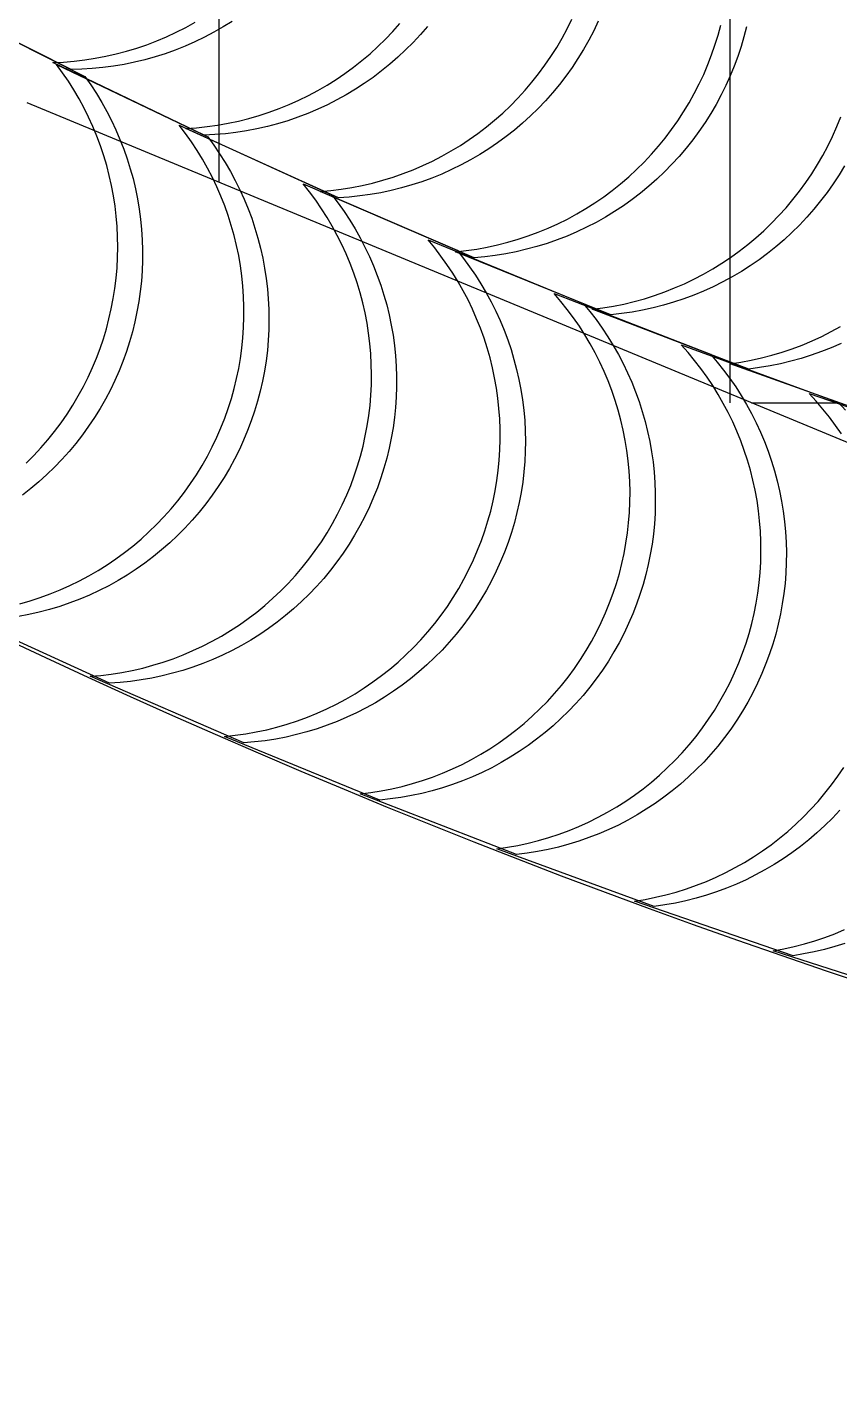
# Model space of a CAD drawing. Header units: metres. Extents: x -22.9 to 22.9, y -22.9 to 22.9.
# Drawn here: x -9.716 to -7.294, y -22.86 to -18.844 of the extents above; entities that cross this region are included whole.
import ezdxf

# ---------------------------------------------------------------- set-up
doc = ezdxf.new("R2010")
doc.units = ezdxf.units.M
for name, color, linetype in [('OBSERVED_CIRCULAR_SCAN', 3, 'Continuous'), ('SCAN_FOOTPRINTS', 5, 'Continuous'), ('TANK_BOUNDARY', 7, 'Continuous')]:
    doc.layers.add(name, color=color, linetype=linetype)

msp = doc.modelspace()

# ---------------------------------------------------------------- linework, layer by layer
at = {"layer": 'OBSERVED_CIRCULAR_SCAN'}
for p, q in [((-9.144, -17.4008), (-9.144, -19.3064)), ((-7.62, -18.1193), (-7.62, -19.8419)), ((-9.7163, -19.0693), (-6.6136, -20.3545)), ((-7.62, -19.8447), (-7.62, -19.9644)), ((-7.5553, -19.9644), (-7.2947, -19.9644))]:
    msp.add_line(p, q, dxfattribs=at)
at = {"layer": 'SCAN_FOOTPRINTS'}
for points in [[(-9.1039, -18.8272), (-9.1309, -18.8439), (-9.1585, -18.8597), (-9.1866, -18.8745), (-9.2153, -18.8883), (-9.2444, -18.9011), (-9.2739, -18.9129), (-9.3038, -18.9236), (-9.3341, -18.9332), (-9.3647, -18.9418), (-9.3956, -18.9492), (-9.4268, -18.9556), (-9.4581, -18.9609), (-9.4896, -18.9651), (-9.5213, -18.9681), (-9.553, -18.97), (-9.5848, -18.9708), (-10.031, -18.7452)], [(-9.9904, -18.7669), (-9.5437, -18.9915), (-9.5437, -18.9915), (-9.526, -19.0167), (-9.5092, -19.0425), (-9.4933, -19.0689), (-9.4783, -19.0958), (-9.4642, -19.1232), (-9.4511, -19.151), (-9.4389, -19.1793), (-9.4277, -19.208), (-9.4175, -19.237), (-9.4083, -19.2664), (-9.4, -19.2961), (-9.3929, -19.326), (-9.3867, -19.3562), (-9.3816, -19.3866), (-9.3775, -19.4171), (-9.3745, -19.4477), (-9.3725, -19.4785), (-9.3716, -19.5092), (-9.3717, -19.54), (-9.3729, -19.5708), (-9.3751, -19.6015), (-9.3784, -19.6321), (-9.3827, -19.6626), (-9.3881, -19.6929), (-9.3945, -19.7231), (-9.4019, -19.753), (-9.4103, -19.7826), (-9.4198, -19.8119), (-9.4302, -19.8408), (-9.4417, -19.8694), (-9.4541, -19.8976), (-9.4674, -19.9254), (-9.4822, -19.9535), (-9.498, -19.9811), (-9.5147, -20.0081), (-9.5324, -20.0345), (-9.551, -20.0603), (-9.5705, -20.0854), (-9.5908, -20.1098), (-9.6121, -20.1335), (-9.6341, -20.1564), (-9.6569, -20.1785), (-9.6805, -20.1998), (-9.7049, -20.2203), (-9.7299, -20.2398)], [(-8.5222, -18.8425), (-8.543, -18.8666), (-8.5646, -18.8899), (-8.587, -18.9124), (-8.6102, -18.9342), (-8.6342, -18.9551), (-8.6589, -18.9751), (-8.6842, -18.9943), (-8.7103, -19.0125), (-8.7369, -19.0298), (-8.7642, -19.0462), (-8.792, -19.0616), (-8.8203, -19.076), (-8.8492, -19.0894), (-8.8784, -19.1017), (-8.9081, -19.113), (-8.9382, -19.1233), (-8.9687, -19.1325), (-8.9994, -19.1406), (-9.0304, -19.1476), (-9.0616, -19.1536), (-9.093, -19.1584), (-9.1246, -19.1621), (-9.1563, -19.1647), (-9.188, -19.1661), (-9.6388, -18.9499), (-9.6388, -18.9499), (-9.6071, -18.9484), (-9.5754, -18.9458), (-9.5438, -18.9421), (-9.5124, -18.9373), (-9.4812, -18.9314), (-9.4502, -18.9243), (-9.4195, -18.9162), (-9.389, -18.907), (-9.3589, -18.8968), (-9.3292, -18.8854), (-9.3, -18.8731), (-9.2711, -18.8597), (-9.2428, -18.8453), (-9.215, -18.8299)], [(-8.0124, -18.8266), (-8.026, -18.8553), (-8.0407, -18.8835), (-8.0563, -18.9111), (-8.073, -18.9382), (-8.0905, -18.9647), (-8.109, -18.9906), (-8.1284, -19.0158), (-8.1487, -19.0402), (-8.1698, -19.064), (-8.1917, -19.087), (-8.2145, -19.1092), (-8.238, -19.1306), (-8.2622, -19.1511), (-8.2872, -19.1708), (-8.3128, -19.1896), (-8.3391, -19.2075), (-8.366, -19.2244), (-8.3935, -19.2403), (-8.4216, -19.2553), (-8.4501, -19.2693), (-8.4791, -19.2823), (-8.5086, -19.2942), (-8.5385, -19.3051), (-8.5687, -19.3149), (-8.5992, -19.3237), (-8.6301, -19.3314), (-8.6612, -19.3379), (-8.6925, -19.3434), (-8.724, -19.3478), (-8.7556, -19.351), (-8.7873, -19.3531), (-9.2425, -19.1463), (-9.2425, -19.1463), (-9.2108, -19.1442), (-9.1792, -19.1409), (-9.1477, -19.1365), (-9.1164, -19.1311), (-9.0853, -19.1245), (-9.0544, -19.1168), (-9.0239, -19.1081), (-8.9937, -19.0983), (-8.9638, -19.0874), (-8.9343, -19.0754), (-8.9053, -19.0625), (-8.8768, -19.0485), (-8.8487, -19.0335), (-8.8213, -19.0175), (-8.7943, -19.0006), (-8.7681, -18.9827), (-8.7424, -18.964), (-8.7174, -18.9443), (-8.6932, -18.9237), (-8.6697, -18.9024), (-8.6469, -18.8801), (-8.625, -18.8572), (-8.6039, -18.8334)], [(-7.5706, -18.8432), (-7.5782, -18.873), (-7.5869, -18.9026), (-7.5966, -18.9318), (-7.6073, -18.9607), (-7.619, -18.9892), (-7.632, -19.0181), (-7.6461, -19.0466), (-7.6612, -19.0746), (-7.6772, -19.1021), (-7.6942, -19.1289), (-7.7122, -19.1552), (-7.731, -19.1807), (-7.7508, -19.2056), (-7.7714, -19.2298), (-7.7929, -19.2533), (-7.8152, -19.276), (-7.8382, -19.2978), (-7.862, -19.3189), (-7.8866, -19.3391), (-7.9118, -19.3584), (-7.9377, -19.3768), (-7.9643, -19.3943), (-7.9914, -19.4108), (-8.0192, -19.4264), (-8.0474, -19.4409), (-8.0762, -19.4545), (-8.1054, -19.4671), (-8.135, -19.4786), (-8.165, -19.489), (-8.1954, -19.4984), (-8.2261, -19.5067), (-8.257, -19.5139), (-8.2882, -19.52), (-8.3196, -19.5251), (-8.3511, -19.529), (-8.3828, -19.5318), (-8.8422, -19.3344), (-8.8422, -19.3344), (-8.8105, -19.3316), (-8.779, -19.3277), (-8.7476, -19.3227), (-8.7164, -19.3166), (-8.6855, -19.3094), (-8.6548, -19.3011), (-8.6244, -19.2917), (-8.5944, -19.2812), (-8.5648, -19.2697), (-8.5356, -19.2572), (-8.5068, -19.2436), (-8.4786, -19.229), (-8.4509, -19.2135), (-8.4237, -19.1969), (-8.3972, -19.1795), (-8.3712, -19.161), (-8.346, -19.1417), (-8.3215, -19.1215), (-8.2976, -19.1005), (-8.2746, -19.0786), (-8.2523, -19.056), (-8.2308, -19.0325), (-8.2102, -19.0083), (-8.1905, -18.9834), (-8.1716, -18.9578), (-8.1536, -18.9316), (-8.1366, -18.9047), (-8.1206, -18.8773), (-8.1055, -18.8493), (-8.0914, -18.8208)], [(-7.2782, -19.2577), (-7.2946, -19.2849), (-7.312, -19.3115), (-7.3303, -19.3374), (-7.3496, -19.3627), (-7.3697, -19.3873), (-7.3906, -19.4112), (-7.4124, -19.4344), (-7.4351, -19.4567), (-7.4584, -19.4783), (-7.4826, -19.499), (-7.5074, -19.5188), (-7.5329, -19.5377), (-7.5591, -19.5558), (-7.5859, -19.5729), (-7.6133, -19.589), (-7.6412, -19.6041), (-7.6697, -19.6183), (-7.6986, -19.6315), (-7.728, -19.6436), (-7.7578, -19.6547), (-7.788, -19.6647), (-7.8185, -19.6736), (-7.8493, -19.6815), (-7.8803, -19.6882), (-7.9116, -19.6939), (-7.9431, -19.6985), (-7.9747, -19.7019), (-8.4381, -19.5142), (-8.4381, -19.5142), (-8.4065, -19.5107), (-8.375, -19.5062), (-8.3437, -19.5005), (-8.3127, -19.4937), (-8.2819, -19.4859), (-8.2514, -19.4769), (-8.2212, -19.4669), (-8.1914, -19.4558), (-8.162, -19.4437), (-8.1331, -19.4306), (-8.1046, -19.4164), (-8.0767, -19.4013), (-8.0493, -19.3851), (-8.0225, -19.368), (-7.9963, -19.35), (-7.9708, -19.3311), (-7.946, -19.3112), (-7.9218, -19.2905), (-7.8985, -19.269), (-7.8759, -19.2466), (-7.8541, -19.2235), (-7.8331, -19.1996), (-7.813, -19.175), (-7.7938, -19.1497), (-7.7754, -19.1237), (-7.758, -19.0971), (-7.7416, -19.0699), (-7.7261, -19.0422), (-7.7116, -19.0139), (-7.6981, -18.9851), (-7.6857, -18.9558), (-7.6746, -18.9271), (-7.6645, -18.898), (-7.6555, -18.8686), (-7.6474, -18.8389)], [(-9.7184, -20.1443), (-9.696, -20.1218), (-9.6744, -20.0985), (-9.6536, -20.0744), (-9.6337, -20.0496), (-9.6147, -20.0241), (-9.5966, -19.998), (-9.5795, -19.9712), (-9.5633, -19.9439), (-9.548, -19.916), (-9.5338, -19.8876), (-9.521, -19.8596), (-9.5091, -19.8312), (-9.4982, -19.8023), (-9.4883, -19.7732), (-9.4794, -19.7437), (-9.4716, -19.7139), (-9.4647, -19.6839), (-9.4589, -19.6537), (-9.4541, -19.6233), (-9.4504, -19.5927), (-9.4477, -19.562), (-9.446, -19.5313), (-9.4455, -19.5005), (-9.4459, -19.4697), (-9.4474, -19.4389), (-9.45, -19.4082), (-9.4536, -19.3777), (-9.4583, -19.3472), (-9.464, -19.317), (-9.4707, -19.2869), (-9.4785, -19.2571), (-9.4873, -19.2276), (-9.497, -19.1984), (-9.5078, -19.1696), (-9.5196, -19.1411), (-9.5323, -19.1131), (-9.546, -19.0855), (-9.5606, -19.0584), (-9.5761, -19.0318), (-9.5925, -19.0057), (-9.6098, -18.9802), (-9.628, -18.9554), (-9.1771, -19.1714), (-9.1771, -19.1714), (-9.1589, -19.1963), (-9.1416, -19.2217), (-9.1252, -19.2478), (-9.1096, -19.2744), (-9.095, -19.3015), (-9.0814, -19.3291), (-9.0686, -19.3571), (-9.0569, -19.3856), (-9.0461, -19.4144), (-9.0363, -19.4436), (-9.0276, -19.4731), (-9.0198, -19.5029), (-9.0131, -19.533), (-9.0074, -19.5632), (-9.0027, -19.5937), (-8.9991, -19.6243), (-8.9965, -19.6549), (-8.995, -19.6857), (-8.9945, -19.7165), (-8.9951, -19.7473), (-8.9968, -19.778), (-8.9994, -19.8087), (-9.0032, -19.8393), (-9.008, -19.8697), (-9.0138, -19.8999), (-9.0206, -19.9299), (-9.0285, -19.9597), (-9.0374, -19.9892), (-9.0473, -20.0184), (-9.0582, -20.0472), (-9.07, -20.0756), (-9.0829, -20.1036), (-9.0971, -20.132), (-9.1123, -20.1599), (-9.1285, -20.1872), (-9.1457, -20.214), (-9.1638, -20.2401), (-9.1828, -20.2656), (-9.2027, -20.2904), (-9.2235, -20.3145), (-9.245, -20.3378), (-9.2675, -20.3603), (-9.2906, -20.3821), (-9.3146, -20.403), (-9.3392, -20.423), (-9.3646, -20.4422), (-9.3906, -20.4605), (-9.4173, -20.4778), (-9.4445, -20.4942), (-9.4723, -20.5096), (-9.5006, -20.524), (-9.5295, -20.5374), (-9.5587, -20.5498), (-9.5884, -20.5611), (-9.6185, -20.5714), (-9.6489, -20.5806), (-9.6797, -20.5887), (-9.7107, -20.5958), (-9.7419, -20.6017)], [(-7.2885, -19.7874), (-7.3177, -19.8001), (-7.3472, -19.8118), (-7.3772, -19.8224), (-7.4075, -19.832), (-7.4381, -19.8405), (-7.469, -19.8479), (-7.5002, -19.8542), (-7.5315, -19.8595), (-7.5631, -19.8636), (-8.0303, -19.6855), (-8.0303, -19.6855), (-7.9988, -19.6814), (-7.9674, -19.6762), (-7.9362, -19.6699), (-7.9053, -19.6625), (-7.8747, -19.654), (-7.8444, -19.6444), (-7.8144, -19.6337), (-7.7849, -19.6221), (-7.7558, -19.6093), (-7.7271, -19.5956), (-7.699, -19.5808), (-7.6713, -19.5651), (-7.6443, -19.5484), (-7.6179, -19.5307), (-7.5921, -19.5122), (-7.5669, -19.4927), (-7.5425, -19.4723), (-7.5188, -19.4512), (-7.4959, -19.4291), (-7.4738, -19.4063), (-7.4524, -19.3827), (-7.432, -19.3584), (-7.4124, -19.3334), (-7.3937, -19.3077), (-7.3759, -19.2813), (-7.3591, -19.2544), (-7.3432, -19.2268), (-7.3283, -19.1988), (-7.3144, -19.1702), (-7.3015, -19.1411), (-7.2897, -19.1116)], [(-9.7373, -20.5636), (-9.7067, -20.5549), (-9.6765, -20.5451), (-9.6466, -20.5342), (-9.6171, -20.5223), (-9.5881, -20.5094), (-9.5596, -20.4954), (-9.5315, -20.4805), (-9.504, -20.4645), (-9.4771, -20.4476), (-9.4508, -20.4298), (-9.4251, -20.411), (-9.4001, -20.3914), (-9.3758, -20.3709), (-9.3523, -20.3495), (-9.3295, -20.3273), (-9.3076, -20.3044), (-9.2864, -20.2806), (-9.2661, -20.2562), (-9.2467, -20.231), (-9.2282, -20.2052), (-9.2106, -20.1787), (-9.194, -20.1516), (-9.1783, -20.1239), (-9.1636, -20.0958), (-9.1499, -20.0671), (-9.1376, -20.0388), (-9.1263, -20.0102), (-9.116, -19.9812), (-9.1067, -19.9518), (-9.0983, -19.9222), (-9.091, -19.8923), (-9.0848, -19.8621), (-9.0795, -19.8318), (-9.0753, -19.8013), (-9.0722, -19.7706), (-9.0701, -19.7399), (-9.069, -19.7092), (-9.069, -19.6784), (-9.0701, -19.6476), (-9.0722, -19.6169), (-9.0754, -19.5862), (-9.0796, -19.5557), (-9.0848, -19.5254), (-9.0911, -19.4952), (-9.0984, -19.4653), (-9.1068, -19.4357), (-9.1161, -19.4063), (-9.1264, -19.3773), (-9.1377, -19.3487), (-9.15, -19.3205), (-9.1633, -19.2927), (-9.1775, -19.2653), (-9.1926, -19.2385), (-9.2087, -19.2122), (-9.2256, -19.1865), (-9.2434, -19.1614), (-9.262, -19.1369), (-8.807, -19.3442), (-8.807, -19.3442), (-8.7884, -19.3687), (-8.7706, -19.3938), (-8.7537, -19.4195), (-8.7376, -19.4458), (-8.7225, -19.4727), (-8.7083, -19.5), (-8.695, -19.5278), (-8.6828, -19.556), (-8.6714, -19.5846), (-8.6611, -19.6137), (-8.6518, -19.643), (-8.6434, -19.6726), (-8.6361, -19.7026), (-8.6298, -19.7327), (-8.6246, -19.763), (-8.6204, -19.7935), (-8.6172, -19.8242), (-8.6151, -19.8549), (-8.614, -19.8857), (-8.614, -19.9165), (-8.6151, -19.9472), (-8.6172, -19.978), (-8.6203, -20.0086), (-8.6245, -20.0391), (-8.6298, -20.0694), (-8.636, -20.0996), (-8.6433, -20.1295), (-8.6517, -20.1592), (-8.661, -20.1885), (-8.6713, -20.2175), (-8.6826, -20.2461), (-8.6949, -20.2744), (-8.7086, -20.3031), (-8.7233, -20.3313), (-8.739, -20.3589), (-8.7556, -20.386), (-8.7732, -20.4125), (-8.7917, -20.4383), (-8.8111, -20.4635), (-8.8314, -20.4879), (-8.8526, -20.5117), (-8.8745, -20.5346), (-8.8973, -20.5568), (-8.9209, -20.5782), (-8.9451, -20.5987), (-8.9701, -20.6184), (-8.9958, -20.6371), (-9.0221, -20.6549), (-9.049, -20.6718), (-9.0765, -20.6878), (-9.1046, -20.7027), (-9.1331, -20.7167), (-9.1621, -20.7296), (-9.1916, -20.7415), (-9.2215, -20.7524), (-9.2517, -20.7622), (-9.2823, -20.7709), (-9.3132, -20.7785), (-9.3443, -20.7851), (-9.3756, -20.7905), (-9.4071, -20.7949), (-9.4387, -20.7981), (-9.4704, -20.8002), (-9.9254, -20.5929)], [(-7.1482, -20.0166), (-7.619, -19.8483), (-7.619, -19.8483), (-7.5876, -19.8436), (-7.5563, -19.8377), (-7.5253, -19.8307), (-7.4946, -19.8227), (-7.4641, -19.8135), (-7.434, -19.8033), (-7.4043, -19.7921), (-7.375, -19.7798), (-7.3461, -19.7664), (-7.3178, -19.7521), (-7.2899, -19.7367)], [(-7.2926, -21.1793), (-7.3145, -21.2024), (-7.3371, -21.2247), (-7.3605, -21.2462), (-7.3846, -21.2669), (-7.4095, -21.2867), (-7.435, -21.3056), (-7.4612, -21.3236), (-7.4881, -21.3407), (-7.5155, -21.3568), (-7.5434, -21.3719), (-7.5719, -21.3861), (-7.6008, -21.3992), (-7.6302, -21.4113), (-7.66, -21.4223), (-7.6902, -21.4323), (-7.7207, -21.4412), (-7.7515, -21.449), (-7.7826, -21.4558), (-7.8139, -21.4614), (-7.8454, -21.4659), (-8.3149, -21.2942), (-8.3149, -21.2942), (-8.2835, -21.2896), (-8.2522, -21.284), (-8.2211, -21.2773), (-8.1903, -21.2694), (-8.1598, -21.2605), (-8.1296, -21.2506), (-8.0998, -21.2395), (-8.0704, -21.2274), (-8.0415, -21.2143), (-8.013, -21.2002), (-7.985, -21.185), (-7.9576, -21.1689), (-7.9308, -21.1519), (-7.9046, -21.1339), (-7.8791, -21.115), (-7.8542, -21.0951), (-7.8301, -21.0745), (-7.8067, -21.053), (-7.784, -21.0306), (-7.7622, -21.0075), (-7.7412, -20.9837), (-7.7211, -20.9591), (-7.7018, -20.9338), (-7.6835, -20.9078), (-7.666, -20.8813), (-7.6496, -20.8541), (-7.6341, -20.8263), (-7.6195, -20.798), (-7.606, -20.7693), (-7.5935, -20.74), (-7.5821, -20.7104), (-7.572, -20.6813), (-7.5629, -20.6519), (-7.5549, -20.6222), (-7.5478, -20.5922), (-7.5418, -20.562), (-7.5368, -20.5316), (-7.5329, -20.501), (-7.53, -20.4704), (-7.5281, -20.4397), (-7.5274, -20.4089), (-7.5276, -20.3781), (-7.5289, -20.3473), (-7.5313, -20.3166), (-7.5347, -20.286), (-7.5392, -20.2555), (-7.5447, -20.2252), (-7.5512, -20.1952), (-7.5588, -20.1653), (-7.5674, -20.1357), (-7.577, -20.1065), (-7.5875, -20.0775), (-7.5991, -20.049), (-7.6116, -20.0209), (-7.6251, -19.9932), (-7.6396, -19.966), (-7.6549, -19.9393), (-7.6712, -19.9131), (-7.6883, -19.8876), (-7.7063, -19.8626), (-7.7251, -19.8382), (-7.7448, -19.8145), (-7.7653, -19.7915), (-7.2957, -19.9633), (-7.2957, -19.9633), (-7.2752, -19.9863)], [(-7.2871, -20.0569), (-7.3048, -20.0316), (-7.3232, -20.007), (-7.3426, -19.983), (-7.3627, -19.9597), (-7.3836, -19.9371), (-6.9108, -20.0998)], [(-7.277, -21.5761), (-7.3074, -21.5856), (-7.338, -21.594), (-7.3689, -21.6013), (-7.4001, -21.6076), (-7.4315, -21.6127), (-7.9043, -21.45), (-7.9043, -21.45), (-7.8729, -21.4449), (-7.8417, -21.4386), (-7.8108, -21.4313), (-7.7801, -21.4229), (-7.7498, -21.4134), (-7.7198, -21.4028), (-7.6902, -21.3912), (-7.6611, -21.3786), (-7.6324, -21.3649), (-7.6042, -21.3502), (-7.5765, -21.3345), (-7.5494, -21.3179), (-7.523, -21.3003), (-7.4971, -21.2818), (-7.4719, -21.2624), (-7.4475, -21.2422), (-7.4237, -21.221), (-7.4007, -21.1991), (-7.3785, -21.1763), (-7.3571, -21.1528), (-7.3366, -21.1285), (-7.317, -21.1036), (-7.2982, -21.0779), (-7.2803, -21.0516)], [(-7.0148, -21.7515), (-7.4907, -21.5979), (-7.4907, -21.5979), (-7.4594, -21.5922), (-7.4284, -21.5853), (-7.3976, -21.5774), (-7.3671, -21.5684), (-7.3369, -21.5583), (-7.3072, -21.5472), (-7.2778, -21.535)]]:
    msp.add_lwpolyline(points, dxfattribs=at)
for points in [[(-8.4337, -19.5098), (-8.4146, -19.534), (-8.3963, -19.5588), (-8.3789, -19.5841), (-8.3624, -19.6101), (-8.3468, -19.6367), (-8.332, -19.6637), (-8.3182, -19.6912), (-8.3054, -19.7192), (-8.2935, -19.7476), (-8.2826, -19.7764), (-8.2727, -19.8056), (-8.2639, -19.8351), (-8.256, -19.8648), (-8.2491, -19.8949), (-8.2433, -19.9251), (-8.2385, -19.9555), (-8.2347, -19.9861), (-8.232, -20.0168), (-8.2304, -20.0475), (-8.2298, -20.0783), (-8.2302, -20.1091), (-8.2318, -20.1398), (-8.2343, -20.1705), (-8.2379, -20.2011), (-8.2426, -20.2315), (-8.2483, -20.2618), (-8.255, -20.2919), (-8.2627, -20.3217), (-8.2715, -20.3512), (-8.2813, -20.3804), (-8.292, -20.4092), (-8.3038, -20.4377), (-8.3169, -20.4666), (-8.3311, -20.4951), (-8.3462, -20.5231), (-8.3623, -20.5504), (-8.3794, -20.5773), (-8.3974, -20.6034), (-8.4163, -20.629), (-8.4362, -20.6538), (-8.4568, -20.678), (-8.4784, -20.7014), (-8.5007, -20.724), (-8.5238, -20.7458), (-8.5477, -20.7668), (-8.5723, -20.7869), (-8.5976, -20.8061), (-8.6236, -20.8245), (-8.6502, -20.8419), (-8.6773, -20.8584), (-8.7051, -20.8738), (-8.7334, -20.8883), (-8.7622, -20.9018), (-8.7914, -20.9143), (-8.8211, -20.9257), (-8.8511, -20.9361), (-8.8815, -20.9454), (-8.9122, -20.9536), (-8.9432, -20.9608), (-8.9744, -20.9668), (-9.0058, -20.9718), (-9.0373, -20.9756), (-9.069, -20.9783), (-9.5279, -20.7798), (-9.5279, -20.7798), (-9.4962, -20.7771), (-9.4647, -20.7732), (-9.4333, -20.7683), (-9.4021, -20.7623), (-9.3711, -20.7551), (-9.3404, -20.7469), (-9.31, -20.7376), (-9.28, -20.7272), (-9.2503, -20.7158), (-9.2211, -20.7033), (-9.1923, -20.6898), (-9.164, -20.6753), (-9.1362, -20.6598), (-9.1091, -20.6434), (-9.0825, -20.626), (-9.0565, -20.6076), (-9.0312, -20.5884), (-9.0066, -20.5682), (-8.9827, -20.5473), (-8.9596, -20.5254), (-8.9373, -20.5028), (-8.9157, -20.4794), (-8.8951, -20.4553), (-8.8752, -20.4305), (-8.8563, -20.4049), (-8.8383, -20.3787), (-8.8212, -20.3519), (-8.8051, -20.3245), (-8.79, -20.2966), (-8.7758, -20.2681), (-8.7627, -20.2392), (-8.7509, -20.2107), (-8.7402, -20.1819), (-8.7304, -20.1526), (-8.7216, -20.1231), (-8.7139, -20.0933), (-8.7072, -20.0633), (-8.7015, -20.033), (-8.6968, -20.0026), (-8.6932, -19.972), (-8.6907, -19.9413), (-8.6891, -19.9106), (-8.6887, -19.8798), (-8.6893, -19.849), (-8.6909, -19.8182), (-8.6936, -19.7876), (-8.6974, -19.757), (-8.7022, -19.7266), (-8.708, -19.6963), (-8.7149, -19.6663), (-8.7227, -19.6365), (-8.7316, -19.6071), (-8.7415, -19.5779), (-8.7524, -19.5491), (-8.7643, -19.5207), (-8.7771, -19.4927), (-8.7909, -19.4652), (-8.8057, -19.4381), (-8.8213, -19.4116), (-8.8378, -19.3856), (-8.8552, -19.3602), (-8.8735, -19.3354), (-8.8926, -19.3113), (-8.4337, -19.5098)], [(-8.0573, -19.6683), (-8.0377, -19.692), (-8.019, -19.7165), (-8.0011, -19.7415), (-7.9841, -19.7672), (-7.9679, -19.7934), (-7.9527, -19.8202), (-7.9384, -19.8474), (-7.925, -19.8752), (-7.9126, -19.9033), (-7.9011, -19.9319), (-7.8907, -19.9609), (-7.8812, -19.9902), (-7.8728, -20.0198), (-7.8653, -20.0497), (-7.8589, -20.0798), (-7.8535, -20.1101), (-7.8492, -20.1406), (-7.8459, -20.1712), (-7.8437, -20.2019), (-7.8425, -20.2327), (-7.8424, -20.2635), (-7.8433, -20.2943), (-7.8452, -20.325), (-7.8483, -20.3557), (-7.8523, -20.3862), (-7.8574, -20.4165), (-7.8636, -20.4467), (-7.8708, -20.4767), (-7.879, -20.5063), (-7.8882, -20.5357), (-7.8984, -20.5648), (-7.9096, -20.5935), (-7.9221, -20.6227), (-7.9357, -20.6514), (-7.9503, -20.6796), (-7.9659, -20.7073), (-7.9825, -20.7345), (-8, -20.761), (-8.0184, -20.7869), (-8.0378, -20.8121), (-8.058, -20.8366), (-8.0791, -20.8604), (-8.101, -20.8835), (-8.1237, -20.9057), (-8.1471, -20.9272), (-8.1713, -20.9478), (-8.1963, -20.9675), (-8.2219, -20.9863), (-8.2481, -21.0042), (-8.275, -21.0212), (-8.3024, -21.0372), (-8.3304, -21.0523), (-8.359, -21.0663), (-8.3879, -21.0794), (-8.4174, -21.0914), (-8.4472, -21.1023), (-8.4774, -21.1122), (-8.508, -21.121), (-8.5388, -21.1287), (-8.5699, -21.1354), (-8.6012, -21.1409), (-8.6327, -21.1454), (-8.6643, -21.1487), (-9.1269, -20.959), (-9.1269, -20.959), (-9.0953, -20.9557), (-9.0638, -20.9512), (-9.0325, -20.9457), (-9.0014, -20.9391), (-8.9706, -20.9313), (-8.9401, -20.9225), (-8.9099, -20.9126), (-8.88, -20.9017), (-8.8506, -20.8897), (-8.8216, -20.8767), (-8.7931, -20.8626), (-8.7651, -20.8476), (-8.7376, -20.8316), (-8.7107, -20.8146), (-8.6845, -20.7966), (-8.6589, -20.7778), (-8.634, -20.7581), (-8.6097, -20.7375), (-8.5863, -20.7161), (-8.5636, -20.6938), (-8.5417, -20.6708), (-8.5206, -20.647), (-8.5004, -20.6224), (-8.4811, -20.5972), (-8.4626, -20.5713), (-8.4451, -20.5448), (-8.4286, -20.5176), (-8.413, -20.4899), (-8.3984, -20.4617), (-8.3848, -20.433), (-8.3722, -20.4038), (-8.361, -20.3751), (-8.3508, -20.3461), (-8.3416, -20.3167), (-8.3334, -20.287), (-8.3262, -20.257), (-8.3201, -20.2269), (-8.315, -20.1965), (-8.3109, -20.166), (-8.3079, -20.1353), (-8.3059, -20.1046), (-8.305, -20.0738), (-8.3051, -20.043), (-8.3063, -20.0123), (-8.3086, -19.9815), (-8.3118, -19.9509), (-8.3162, -19.9204), (-8.3216, -19.8901), (-8.328, -19.86), (-8.3354, -19.8301), (-8.3439, -19.8005), (-8.3533, -19.7712), (-8.3638, -19.7423), (-8.3752, -19.7137), (-8.3876, -19.6855), (-8.401, -19.6577), (-8.4153, -19.6305), (-8.4306, -19.6037), (-8.4467, -19.5775), (-8.4637, -19.5518), (-8.4816, -19.5268), (-8.5004, -19.5024), (-8.5199, -19.4786), (-8.0573, -19.6683)], [(-7.6779, -19.8194), (-7.6579, -19.8428), (-7.6387, -19.8669), (-7.6203, -19.8916), (-7.6028, -19.9169), (-7.5862, -19.9428), (-7.5704, -19.9693), (-7.5556, -19.9963), (-7.5417, -20.0238), (-7.5287, -20.0517), (-7.5167, -20.0801), (-7.5057, -20.1088), (-7.4957, -20.1379), (-7.4867, -20.1674), (-7.4787, -20.1971), (-7.4717, -20.2271), (-7.4657, -20.2573), (-7.4608, -20.2877), (-7.4569, -20.3182), (-7.4541, -20.3489), (-7.4523, -20.3797), (-7.4516, -20.4104), (-7.4519, -20.4412), (-7.4533, -20.472), (-7.4557, -20.5027), (-7.4592, -20.5333), (-7.4637, -20.5637), (-7.4693, -20.594), (-7.4759, -20.6241), (-7.4835, -20.6539), (-7.4921, -20.6835), (-7.5018, -20.7127), (-7.5124, -20.7416), (-7.5244, -20.7711), (-7.5375, -20.8001), (-7.5515, -20.8286), (-7.5666, -20.8566), (-7.5826, -20.884), (-7.5996, -20.9109), (-7.6176, -20.9371), (-7.6364, -20.9627), (-7.6562, -20.9876), (-7.6768, -21.0118), (-7.6982, -21.0353), (-7.7205, -21.058), (-7.7435, -21.0798), (-7.7673, -21.1009), (-7.7919, -21.1211), (-7.8171, -21.1404), (-7.843, -21.1588), (-7.8696, -21.1763), (-7.8967, -21.1929), (-7.9244, -21.2085), (-7.9527, -21.2231), (-7.9814, -21.2366), (-8.0106, -21.2492), (-8.0402, -21.2607), (-8.0702, -21.2712), (-8.1006, -21.2806), (-8.1313, -21.2889), (-8.1622, -21.2961), (-8.1934, -21.3023), (-8.2248, -21.3073), (-8.2563, -21.3112), (-8.7225, -21.1305), (-8.7225, -21.1305), (-8.691, -21.1266), (-8.6596, -21.1215), (-8.6284, -21.1154), (-8.5975, -21.1082), (-8.5668, -21.0998), (-8.5364, -21.0904), (-8.5064, -21.08), (-8.4768, -21.0684), (-8.4476, -21.0559), (-8.4188, -21.0423), (-8.3906, -21.0277), (-8.3629, -21.0121), (-8.3358, -20.9956), (-8.3092, -20.9781), (-8.2833, -20.9597), (-8.2581, -20.9403), (-8.2335, -20.9201), (-8.2097, -20.8991), (-8.1867, -20.8772), (-8.1644, -20.8545), (-8.143, -20.8311), (-8.1223, -20.8069), (-8.1026, -20.7819), (-8.0838, -20.7564), (-8.0658, -20.7301), (-8.0488, -20.7032), (-8.0328, -20.6758), (-8.0177, -20.6478), (-8.0037, -20.6193), (-7.9906, -20.5903), (-7.9786, -20.5609), (-7.968, -20.532), (-7.9583, -20.5027), (-7.9497, -20.4732), (-7.9421, -20.4434), (-7.9355, -20.4133), (-7.9299, -20.383), (-7.9254, -20.3525), (-7.9219, -20.3219), (-7.9195, -20.2912), (-7.9181, -20.2605), (-7.9178, -20.2297), (-7.9185, -20.1989), (-7.9203, -20.1682), (-7.9231, -20.1375), (-7.927, -20.1069), (-7.9319, -20.0766), (-7.9379, -20.0463), (-7.9448, -20.0164), (-7.9529, -19.9866), (-7.9619, -19.9572), (-7.9719, -19.9281), (-7.9829, -19.8993), (-7.9949, -19.8709), (-8.0079, -19.843), (-8.0218, -19.8155), (-8.0366, -19.7885), (-8.0523, -19.7621), (-8.069, -19.7362), (-8.0865, -19.7109), (-8.1049, -19.6861), (-8.1241, -19.6621), (-8.1441, -19.6387), (-7.6779, -19.8194)]]:
    msp.add_lwpolyline(points, close=True, dxfattribs=at)
at = {"layer": 'TANK_BOUNDARY'}
msp.add_circle((0, 0), 22.86, dxfattribs=at)

doc.saveas('drawing.dxf')
